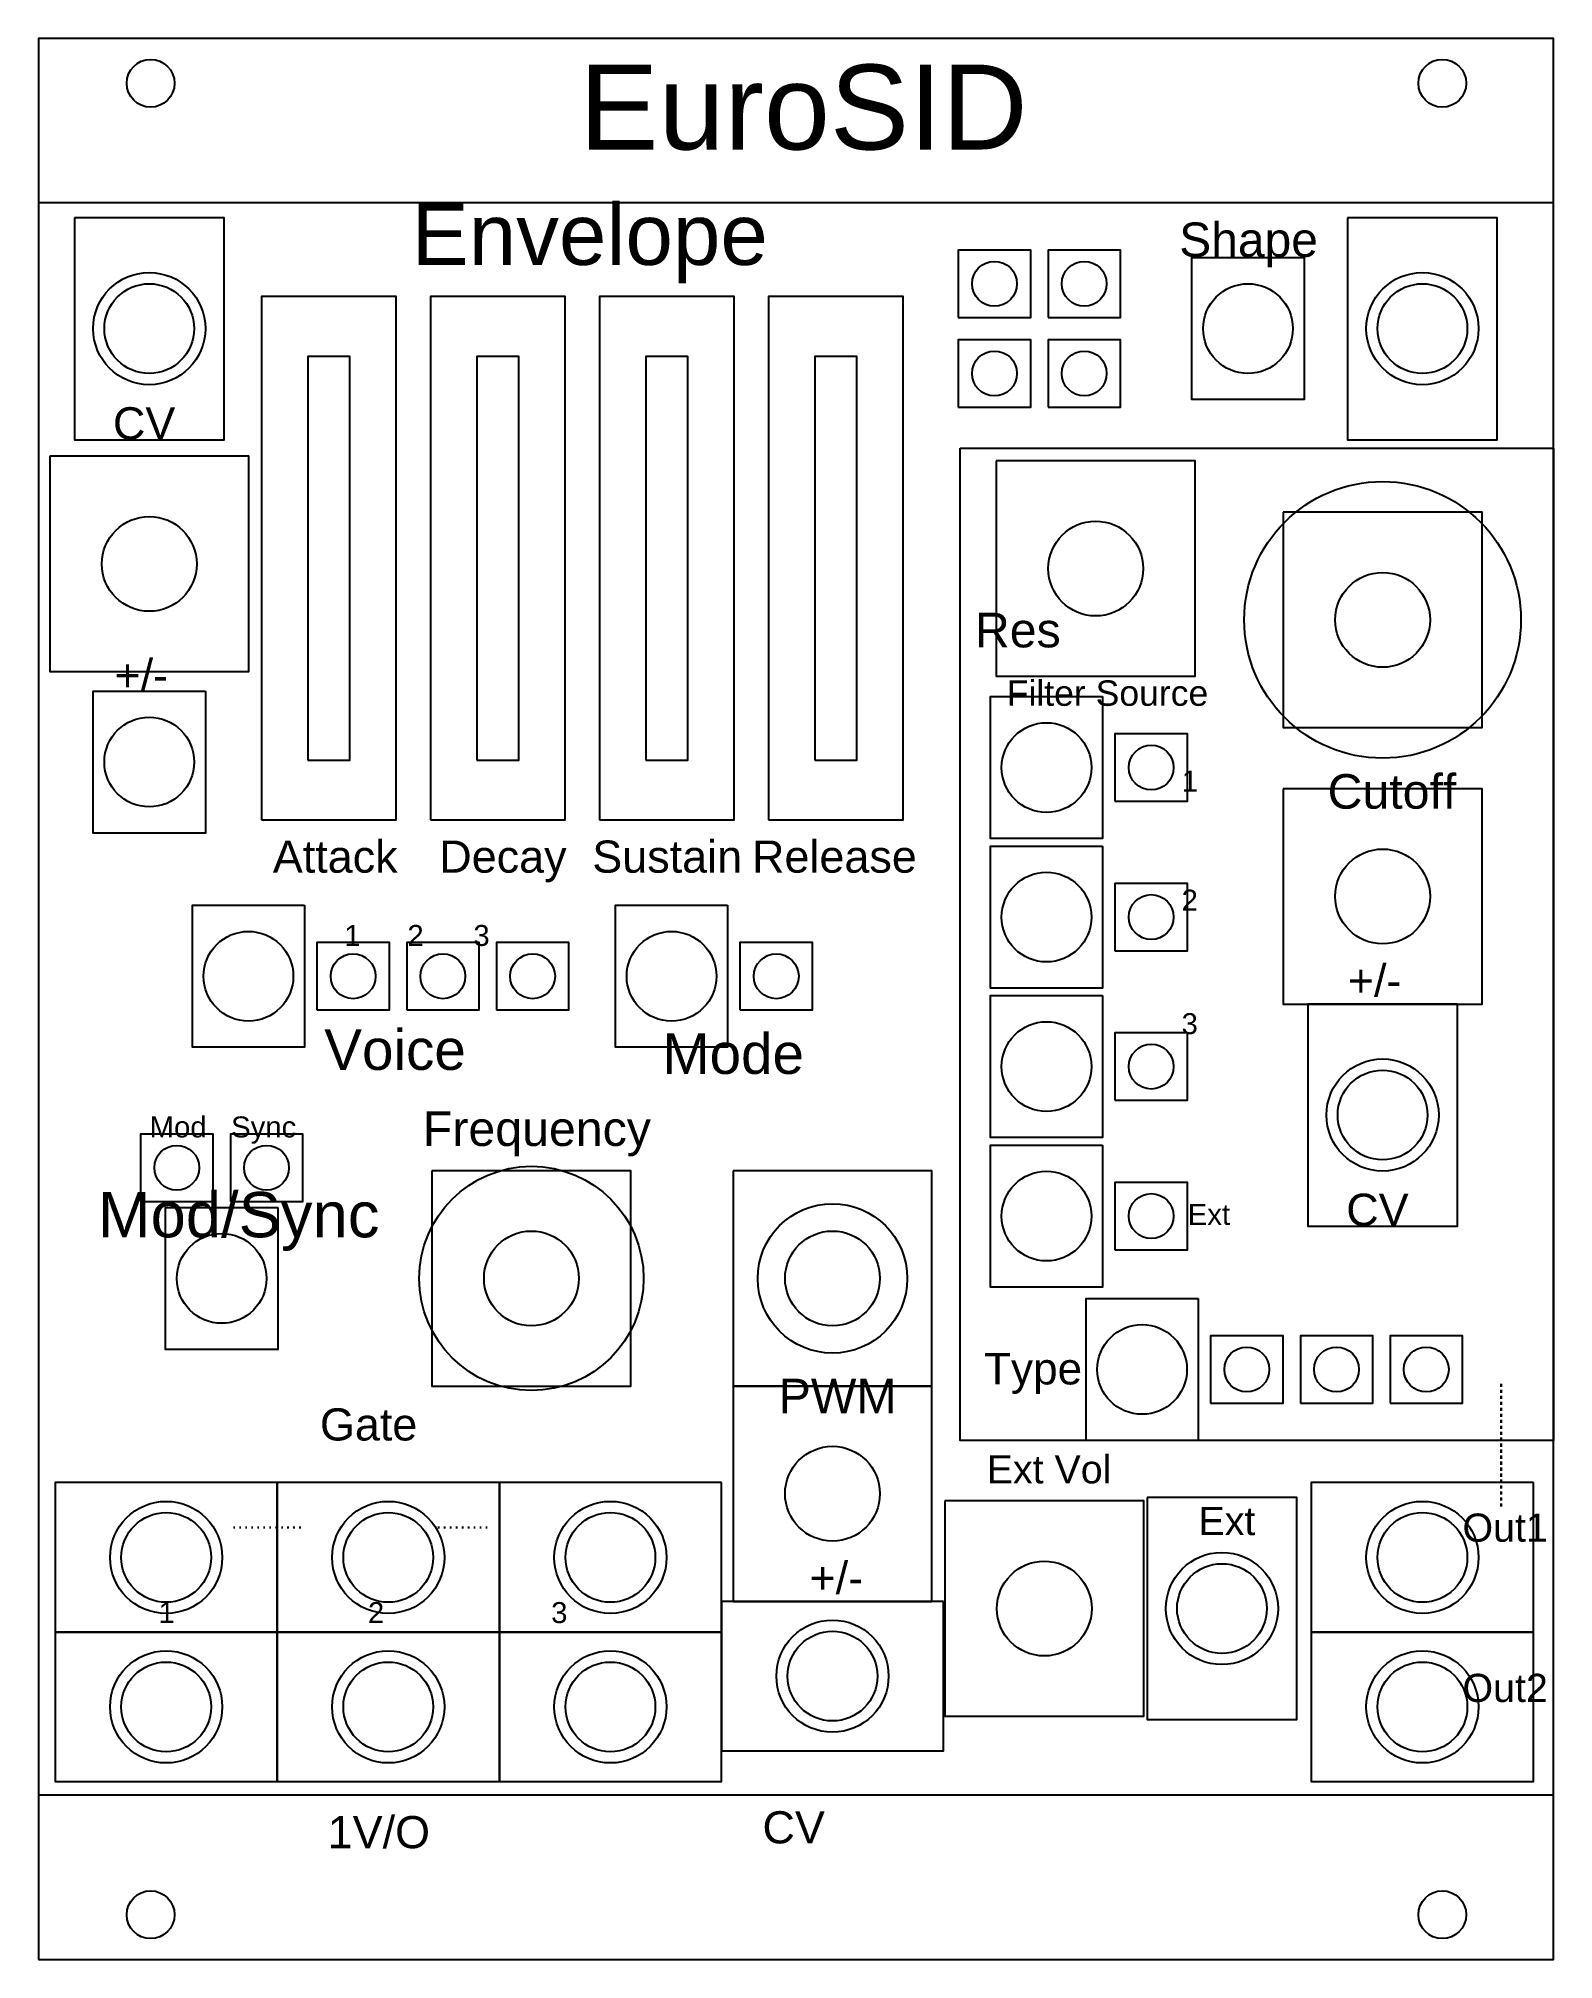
# Model space of a CAD drawing. Header units: millimetres. Extents: x 0 to 101, y -11 to 118.
import ezdxf

# ---------------------------------------------------------------- set-up
doc = ezdxf.new("R2010")
doc.units = ezdxf.units.MM
doc.linetypes.add('ACAD_ISO07W100', pattern=[3, 0, -3])
doc.layers.add('Dashed Lines', color=7, linetype='ACAD_ISO07W100', lineweight=30)
for name, color, linetype in [('Mounts', 4, 'Continuous'), ('Panel Outline', 6, 'Continuous'), ('PCB Component Size', 1, 'Continuous'), ('PCB Outline', 2, 'Continuous'), ('Text', 7, 'Continuous')]:
    doc.layers.add(name, color=color, linetype=linetype)
doc.styles.get("Standard").update_dxf_attribs({"font": 'Arial.ttf'})

msp = doc.modelspace()

# ---------------------------------------------------------------- linework, layer by layer
at = {"layer": 'Dashed Lines', "ltscale": 0.1}
for p, q in [((97.8, 27.51), (97.8, 19.3)), ((97.8, 19.3), (97.8, 27.51)), ((13.04, 17.9), (17.71, 17.9)), ((26.71, 17.9), (30.28, 17.9))]:
    msp.add_line(p, q, dxfattribs=at)
at = {"layer": 'Mounts'}
for centre, radius in [((7.41, 98.09), 3.75), ((92.53, 98.09), 3.75), ((89.87, 78.61), 9.25), ((89.87, 45.49), 3.75), ((32.96, 34.56), 7.5), ((53.09, 34.56), 5), ((8.54, 15.9), 3.75), ((23.39, 15.9), 3.75), ((38.24, 15.9), 3.75), ((92.53, 15.9), 3.75), ((79.13, 12.48), 3.75), ((53.09, 7.96), 3.75), ((8.54, 5.9), 3.75), ((23.39, 5.9), 3.75), ((38.24, 5.9), 3.75), ((92.53, 5.9), 3.75)]:
    msp.add_circle(centre, radius, dxfattribs=at)
at = {"layer": 'Panel Outline'}
msp.add_lwpolyline([(0, -11), (101.3, -11), (101.3, 117.5), (0, 117.5)], close=True, dxfattribs=at)
at = {"layer": 'Panel Outline', "ltscale": 0.1}
for points in [[(18.02, 69.23), (20.82, 69.23), (20.82, 96.23), (18.02, 96.23)], [(29.32, 69.23), (32.12, 69.23), (32.12, 96.23), (29.32, 96.23)], [(40.62, 69.23), (43.42, 69.23), (43.42, 96.23), (40.62, 96.23)], [(51.92, 69.23), (54.72, 69.23), (54.72, 96.23), (51.92, 96.23)]]:
    msp.add_lwpolyline(points, close=True, dxfattribs=at)
at = {"layer": 'Panel Outline'}
for centre, radius in [((7.5, 114.5), 1.6), ((93.86, 114.5), 1.6), ((63.92, 101.09), 1.5), ((69.92, 101.09), 1.5), ((7.41, 98.09), 3), ((80.87, 98.09), 3), ((92.53, 98.09), 3), ((63.92, 95.09), 1.5), ((69.92, 95.09), 1.5), ((7.41, 82.35), 3.17), ((70.69, 82.04), 3.17), ((89.87, 78.61), 3.17), ((7.41, 69.1), 3), ((67.4, 68.73), 3), ((74.4, 68.73), 1.5), ((89.87, 60.11), 3.17), ((67.4, 58.73), 3), ((74.4, 58.73), 1.5), ((14.04, 54.77), 3), ((42.33, 54.77), 3), ((21.04, 54.77), 1.5), ((27.04, 54.77), 1.5), ((33.04, 54.77), 1.5), ((49.33, 54.77), 1.5), ((67.4, 48.73), 3), ((74.4, 48.73), 1.5), ((89.87, 45.49), 3), ((9.25, 41.96), 1.5), ((15.25, 41.96), 1.5), ((67.4, 38.73), 3), ((74.4, 38.73), 1.5), ((12.25, 34.56), 3), ((32.96, 34.56), 3.17), ((53.09, 34.56), 3.17), ((73.79, 28.47), 3), ((80.79, 28.47), 1.5), ((86.79, 28.47), 1.5), ((92.79, 28.47), 1.5), ((53.09, 20.16), 3.17), ((8.54, 15.9), 3), ((23.39, 15.9), 3), ((38.24, 15.9), 3), ((92.53, 15.9), 3), ((67.25, 12.48), 3.17), ((79.13, 12.48), 3), ((53.09, 7.96), 3), ((8.54, 5.9), 3), ((23.39, 5.9), 3), ((38.24, 5.9), 3), ((92.53, 5.9), 3), ((7.5, -8), 1.6), ((93.86, -8), 1.6)]:
    msp.add_circle(centre, radius, dxfattribs=at)
at = {"layer": 'PCB Component Size', "ltscale": 0.1}
for points in [[(2.41, 105.51), (2.41, 90.66), (12.41, 90.66), (12.41, 105.51)], [(87.53, 105.51), (87.53, 90.66), (97.53, 90.66), (97.53, 105.51)], [(61.5, 98.84), (66.35, 98.84), (66.35, 103.34), (61.5, 103.34)], [(67.5, 98.84), (72.35, 98.84), (72.35, 103.34), (67.5, 103.34)], [(84.62, 102.84), (84.62, 93.34), (77.12, 93.34), (77.12, 102.84)], [(14.92, 65.23), (23.92, 65.23), (23.92, 100.23), (14.92, 100.23)], [(26.22, 65.23), (35.22, 65.23), (35.22, 100.23), (26.22, 100.23)], [(37.52, 65.23), (46.52, 65.23), (46.52, 100.23), (37.52, 100.23)], [(48.82, 65.23), (57.82, 65.23), (57.82, 100.23), (48.82, 100.23)], [(61.5, 92.84), (66.35, 92.84), (66.35, 97.34), (61.5, 97.34)], [(67.5, 92.84), (72.35, 92.84), (72.35, 97.34), (67.5, 97.34)], [(0.76, 89.55), (0.76, 75.15), (14.06, 75.15), (14.06, 89.55)], [(64.04, 89.24), (64.04, 74.84), (77.34, 74.84), (77.34, 89.24)], [(83.22, 85.81), (83.22, 71.41), (96.52, 71.41), (96.52, 85.81)], [(11.16, 73.85), (11.16, 64.35), (3.66, 64.35), (3.66, 73.85)], [(71.15, 73.48), (71.15, 63.98), (63.65, 63.98), (63.65, 73.48)], [(71.97, 66.48), (76.82, 66.48), (76.82, 70.98), (71.97, 70.98)], [(83.22, 67.31), (83.22, 52.91), (96.52, 52.91), (96.52, 67.31)], [(71.15, 63.48), (71.15, 53.98), (63.65, 53.98), (63.65, 63.48)], [(71.97, 56.48), (76.82, 56.48), (76.82, 60.98), (71.97, 60.98)], [(17.79, 59.52), (17.79, 50.02), (10.29, 50.02), (10.29, 59.52)], [(46.08, 59.52), (46.08, 50.02), (38.58, 50.02), (38.58, 59.52)], [(18.62, 52.52), (23.47, 52.52), (23.47, 57.02), (18.62, 57.02)], [(24.62, 52.52), (29.47, 52.52), (29.47, 57.02), (24.62, 57.02)], [(30.62, 52.52), (35.47, 52.52), (35.47, 57.02), (30.62, 57.02)], [(46.9, 52.52), (51.75, 52.52), (51.75, 57.02), (46.9, 57.02)], [(71.15, 53.48), (71.15, 43.98), (63.65, 43.98), (63.65, 53.48)], [(84.87, 52.91), (84.87, 38.06), (94.87, 38.06), (94.87, 52.91)], [(71.97, 46.48), (76.82, 46.48), (76.82, 50.98), (71.97, 50.98)], [(6.83, 39.71), (11.68, 39.71), (11.68, 44.21), (6.83, 44.21)], [(12.83, 39.71), (17.68, 39.71), (17.68, 44.21), (12.83, 44.21)], [(71.15, 43.48), (71.15, 33.98), (63.65, 33.98), (63.65, 43.48)], [(26.31, 41.76), (26.31, 27.36), (39.61, 27.36), (39.61, 41.76)], [(46.44, 41.76), (46.44, 27.36), (59.74, 27.36), (59.74, 41.76)], [(71.97, 36.48), (76.82, 36.48), (76.82, 40.98), (71.97, 40.98)], [(16, 39.31), (16, 29.81), (8.5, 29.81), (8.5, 39.31)], [(77.54, 33.22), (77.54, 23.72), (70.04, 23.72), (70.04, 33.22)], [(78.37, 26.22), (83.22, 26.22), (83.22, 30.72), (78.37, 30.72)], [(84.37, 26.22), (89.22, 26.22), (89.22, 30.72), (84.37, 30.72)], [(90.37, 26.22), (95.22, 26.22), (95.22, 30.72), (90.37, 30.72)], [(46.44, 27.36), (46.44, 12.96), (59.74, 12.96), (59.74, 27.36)], [(15.97, 20.9), (1.12, 20.9), (1.12, 10.9), (15.97, 10.9)], [(30.82, 20.9), (15.97, 20.9), (15.97, 10.9), (30.82, 10.9)], [(45.67, 20.9), (30.82, 20.9), (30.82, 10.9), (45.67, 10.9)], [(99.95, 20.9), (85.1, 20.9), (85.1, 10.9), (99.95, 10.9)], [(60.6, 19.68), (60.6, 5.28), (73.9, 5.28), (73.9, 19.68)], [(74.13, 19.91), (74.13, 5.06), (84.13, 5.06), (84.13, 19.91)], [(60.52, 12.96), (45.67, 12.96), (45.67, 2.96), (60.52, 2.96)], [(15.97, 10.9), (1.12, 10.9), (1.12, 0.9), (15.97, 0.9)], [(30.82, 10.9), (15.97, 10.9), (15.97, 0.9), (30.82, 0.9)], [(45.67, 10.9), (30.82, 10.9), (30.82, 0.9), (45.67, 0.9)], [(99.95, 10.9), (85.1, 10.9), (85.1, 0.9), (99.95, 0.9)]]:
    msp.add_lwpolyline(points, close=True, dxfattribs=at)
at = {"layer": 'PCB Outline'}
for p, q in [((101.3, 106.5), (0, 106.5)), ((101.3, 0), (0, 0))]:
    msp.add_line(p, q, dxfattribs=at)
at = {"layer": 'Text'}
msp.add_lwpolyline([(61.63, 90.1), (101.3, 90.1), (101.3, 23.73), (61.63, 23.73)], close=True, dxfattribs=at)

# ---------------------------------------------------------------- texts
at = {"layer": 'Dashed Lines'}
msp.add_text('EuroSID', height=5.676, dxfattribs=at).set_placement((36.17, 110.07))
at = {"layer": 'Text', "ltscale": 0.1}
for s, height, p in [('Envelope', 4.088, (24.96, 102.35)), ('Mod/Sync', 3.032, (3.97, 37.31)), ('Type', 2.113, (63.22, 27.47))]:
    msp.add_text(s, height=height, dxfattribs=at).set_placement(p)
at = {"layer": 'Text'}
for s, height, p in [('Shape', 2.297, (76.27, 102.89)), ('CV', 2.15, (4.98, 90.68)), ('Res', 2.311, (62.61, 76.77)), ('+/-', 2.15, (5.08, 73.83)), ('Filter Source', 1.7018, (64.74, 72.86)), ('1', 1.4, (76.44, 67.12)), ('Cutoff', 2.311, (86.19, 65.98)), ('Attack', 2.15, (15.67, 61.7)), ('Decay', 2.15, (26.8, 61.7)), ('Sustain', 2.15, (37.03, 61.7)), ('Release', 2.15, (47.71, 61.7)), ('2', 1.4, (76.43, 59.16)), ('1', 1.4, (20.45, 56.8)), ('2', 1.4, (24.67, 56.8)), ('3', 1.4, (29.08, 56.8)), ('+/-', 2.15, (87.54, 53.41)), ('3', 1.4, (76.43, 50.9)), ('Voice', 2.709, (19.11, 48.51)), ('Mode', 2.709, (41.72, 48.24)), ('Mod', 1.404, (7.43, 43.99)), ('Sync', 1.404, (12.88, 43.99)), ('Frequency', 2.311, (25.7, 43.42)), ('CV', 2.15, (87.44, 38.08)), ('Ext', 1.404, (76.84, 38.14)), ('PWM', 2.311, (49.49, 25.54)), ('Gate', 2.15, (18.82, 23.72)), ('Ext Vol', 1.884, (63.4, 20.85)), ('Ext', 1.884, (77.56, 17.39)), ('Out1', 1.884, (95.21, 16.95)), ('+/-', 2.15, (51.55, 13.46)), ('1', 1.4, (8.03, 11.51)), ('2', 1.4, (22.03, 11.51)), ('3', 1.4, (34.28, 11.51)), ('Out2', 1.884, (95.21, 6.23)), ('CV', 2.15, (48.41, -3.23)), ('1V/O', 2.15, (19.34, -3.55))]:
    msp.add_text(s, height=height, dxfattribs=at).set_placement(p)

doc.saveas('drawing.dxf')
